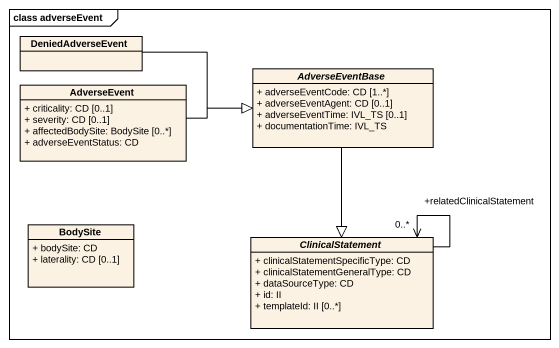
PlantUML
@startuml
mainframe class adverseEvent
hide circle
hide empty members
skinparam classAttributeIconSize 0
class DeniedAdverseEvent
abstract class AdverseEventBase {
  + adverseEventCode: CD [1..*]
  + adverseEventAgent: CD [0..1]
  + adverseEventTime: IVL_TS [0..1]
  + documentationTime: IVL_TS
}
class AdverseEvent {
  + criticality: CD [0..1]
  + severity: CD [0..1]
  + affectedBodySite: BodySite [0..*]
  + adverseEventStatus: CD
}
class BodySite {
  + bodySite: CD
  + laterality: CD [0..1]
}
abstract class ClinicalStatement {
  + clinicalStatementSpecificType: CD
  + clinicalStatementGeneralType: CD
  + dataSourceType: CD
  + id: II
  + templateId: II [0..*]
}
DeniedAdverseEvent -right-|> AdverseEventBase
AdverseEventBase --|> ClinicalStatement
AdverseEvent -right-|> AdverseEventBase
ClinicalStatement --> "+relatedClinicalStatement\n0..*" ClinicalStatement
@enduml
